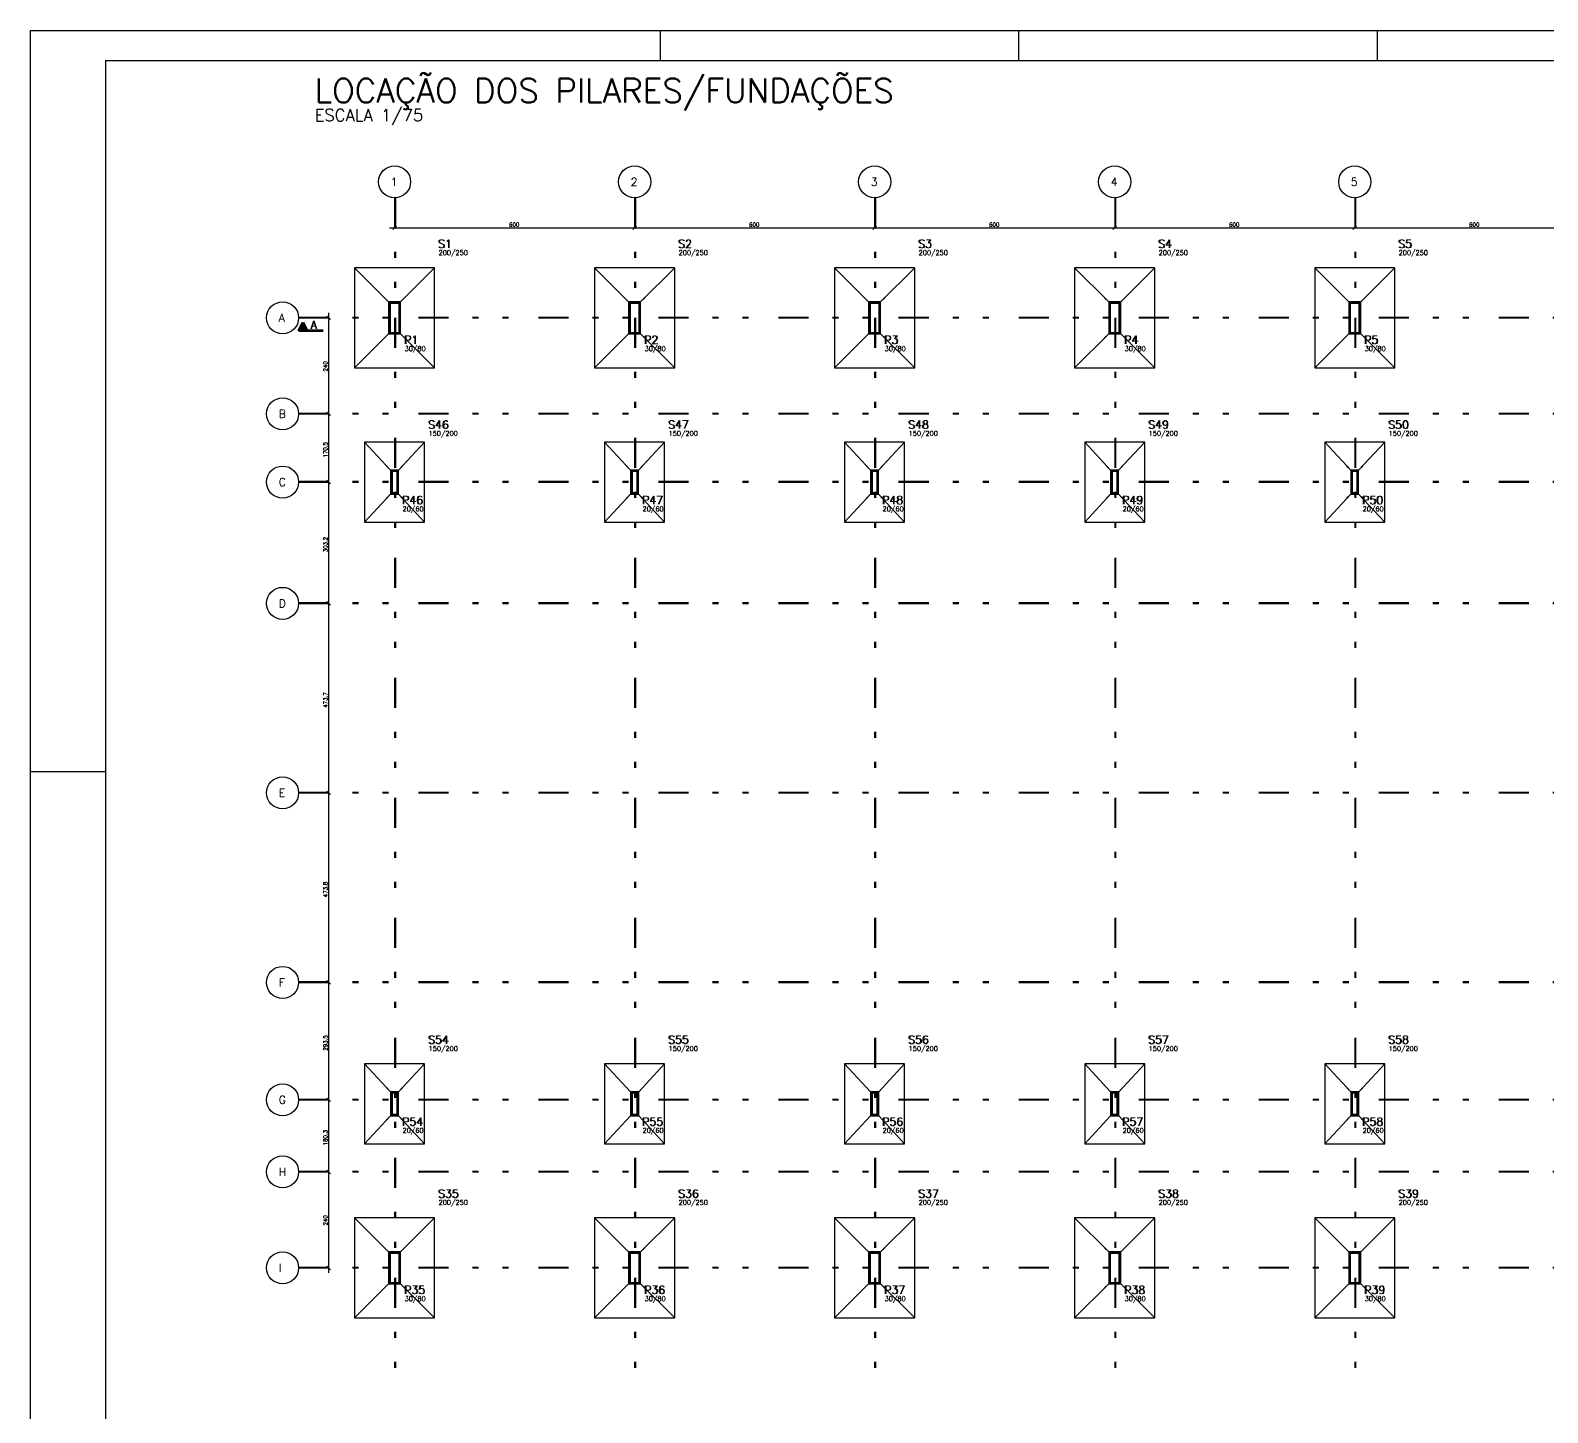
# Model space of a CAD drawing. Extents: x 797 to 1056, y -75 to 15.
# Drawn here: x 796.56 to 821.85, y -7.55 to 15.49 of the extents above; entities that cross this region are included whole.
import ezdxf

# ---------------------------------------------------------------- set-up
doc = ezdxf.new("R2010")
doc.units = 0
doc.header["$MEASUREMENT"] = 0
doc.linetypes.add('ESTILO_TQS_0003', pattern=[1.5, 0.5, -0.4, 0.1, -0.5])
doc.linetypes.add('ESTILO_TQS_0004', pattern=[2, 0.5, -0.4, 0.1, -0.4, 0.1, -0.5])
for name, color, linetype in [('06', 6, 'CONTINUOUS'), ('1', 2, 'CONTINUOUS'), ('11', 11, 'CONTINUOUS'), ('2', 4, 'CONTINUOUS'), ('3', 8, 'CONTINUOUS'), ('CERCADURA', 7, 'CONTINUOUS'), ('EIXOS', 8, 'ESTILO_TQS_0003')]:
    doc.layers.add(name, color=color, linetype=linetype)
doc.styles.get("Standard").update_dxf_attribs({"font": 'ROMANS.SHX'})

msp = doc.modelspace()

# ---------------------------------------------------------------- linework, layer by layer
at = {"layer": '06'}
for q in [(855.51, 14.987), (797.81, -26.063)]:
    msp.add_line((797.81, 14.987), q, dxfattribs=at)
at = {"layer": '1', "linetype": 'Continuous'}
for p, q in [((801.023, 10.485), (801.092, 10.624)), ((801.024, 10.486), (801.092, 10.622)), ((801.114, 10.624), (801.183, 10.486)), ((801.114, 10.622), (801.182, 10.486)), ((801.034, 10.48), (801.103, 10.618)), ((801.439, 10.48), (801.034, 10.48)), ((801.439, 10.467), (801.034, 10.467)), ((801.035, 10.48), (801.103, 10.617)), ((801.035, 10.493), (801.439, 10.493)), ((801.035, 10.48), (801.439, 10.48)), ((801.039, 10.503), (801.167, 10.503)), ((801.039, 10.49), (801.167, 10.49)), ((801.044, 10.514), (801.161, 10.514)), ((801.044, 10.501), (801.161, 10.501)), ((801.05, 10.524), (801.156, 10.524)), ((801.05, 10.512), (801.156, 10.512)), ((801.055, 10.535), (801.151, 10.535)), ((801.055, 10.522), (801.151, 10.522)), ((801.06, 10.546), (801.145, 10.546)), ((801.06, 10.533), (801.145, 10.533)), ((801.066, 10.556), (801.14, 10.556)), ((801.066, 10.544), (801.14, 10.544)), ((801.071, 10.567), (801.135, 10.567)), ((801.071, 10.554), (801.135, 10.554)), ((801.076, 10.577), (801.129, 10.577)), ((801.076, 10.565), (801.129, 10.565)), ((801.082, 10.588), (801.124, 10.588)), ((801.082, 10.576), (801.124, 10.576)), ((801.087, 10.599), (801.119, 10.599)), ((801.087, 10.586), (801.119, 10.586)), ((801.092, 10.609), (801.114, 10.609)), ((801.092, 10.597), (801.114, 10.597)), ((801.098, 10.62), (801.109, 10.62)), ((801.098, 10.607), (801.109, 10.607)), ((801.103, 10.618), (801.172, 10.48)), ((801.103, 10.617), (801.171, 10.48))]:
    msp.add_line(p, q, dxfattribs=at)
for points in [[(803.298, 11.528), (801.964, 11.528)], [(801.964, 11.528), (801.964, 9.862)], [(802.531, 10.962), (801.964, 11.528)], [(802.731, 10.962), (803.298, 11.528)], [(803.298, 9.862), (803.298, 11.528)], [(807.298, 11.528), (805.964, 11.528)], [(805.964, 11.528), (805.964, 9.862)], [(806.531, 10.962), (805.964, 11.528)], [(806.731, 10.962), (807.298, 11.528)], [(807.298, 9.862), (807.298, 11.528)], [(811.298, 11.528), (809.964, 11.528)], [(809.964, 11.528), (809.964, 9.862)], [(810.531, 10.962), (809.964, 11.528)], [(810.731, 10.962), (811.298, 11.528)], [(811.298, 9.862), (811.298, 11.528)], [(815.298, 11.528), (813.964, 11.528)], [(813.964, 11.528), (813.964, 9.862)], [(814.531, 10.962), (813.964, 11.528)], [(814.731, 10.962), (815.298, 11.528)], [(815.298, 9.862), (815.298, 11.528)], [(819.298, 11.528), (817.964, 11.528)], [(817.964, 11.528), (817.964, 9.862)], [(818.531, 10.962), (817.964, 11.528)], [(818.731, 10.962), (819.298, 11.528)], [(819.298, 9.862), (819.298, 11.528)], [(802.531, 10.428), (802.731, 10.428), (802.731, 10.962), (802.531, 10.962), (802.531, 10.428)], [(802.531, 10.428), (802.731, 10.428), (802.731, 10.962), (802.531, 10.962), (802.531, 10.428)], [(802.543, 10.441), (802.718, 10.441), (802.718, 10.949), (802.543, 10.949), (802.543, 10.441)], [(802.556, 10.453), (802.706, 10.453), (802.706, 10.937), (802.556, 10.937), (802.556, 10.453)], [(806.531, 10.428), (806.731, 10.428), (806.731, 10.962), (806.531, 10.962), (806.531, 10.428)], [(806.531, 10.428), (806.731, 10.428), (806.731, 10.962), (806.531, 10.962), (806.531, 10.428)], [(806.543, 10.441), (806.718, 10.441), (806.718, 10.949), (806.543, 10.949), (806.543, 10.441)], [(806.556, 10.453), (806.706, 10.453), (806.706, 10.937), (806.556, 10.937), (806.556, 10.453)], [(810.531, 10.428), (810.731, 10.428), (810.731, 10.962), (810.531, 10.962), (810.531, 10.428)], [(810.531, 10.428), (810.731, 10.428), (810.731, 10.962), (810.531, 10.962), (810.531, 10.428)], [(810.543, 10.441), (810.718, 10.441), (810.718, 10.949), (810.543, 10.949), (810.543, 10.441)], [(810.556, 10.453), (810.706, 10.453), (810.706, 10.937), (810.556, 10.937), (810.556, 10.453)], [(814.531, 10.428), (814.731, 10.428), (814.731, 10.962), (814.531, 10.962), (814.531, 10.428)], [(814.531, 10.428), (814.731, 10.428), (814.731, 10.962), (814.531, 10.962), (814.531, 10.428)], [(814.543, 10.441), (814.718, 10.441), (814.718, 10.949), (814.543, 10.949), (814.543, 10.441)], [(814.556, 10.453), (814.706, 10.453), (814.706, 10.937), (814.556, 10.937), (814.556, 10.453)], [(818.531, 10.428), (818.731, 10.428), (818.731, 10.962), (818.531, 10.962), (818.531, 10.428)], [(818.531, 10.428), (818.731, 10.428), (818.731, 10.962), (818.531, 10.962), (818.531, 10.428)], [(818.543, 10.441), (818.718, 10.441), (818.718, 10.949), (818.543, 10.949), (818.543, 10.441)], [(818.556, 10.453), (818.706, 10.453), (818.706, 10.937), (818.556, 10.937), (818.556, 10.453)], [(802.531, 10.428), (801.964, 9.862)], [(802.731, 10.428), (803.298, 9.862)], [(806.531, 10.428), (805.964, 9.862)], [(806.731, 10.428), (807.298, 9.862)], [(810.531, 10.428), (809.964, 9.862)], [(810.731, 10.428), (811.298, 9.862)], [(814.531, 10.428), (813.964, 9.862)], [(814.731, 10.428), (815.298, 9.862)], [(818.531, 10.428), (817.964, 9.862)], [(818.731, 10.428), (819.298, 9.862)], [(801.964, 9.862), (803.298, 9.862)], [(805.964, 9.862), (807.298, 9.862)], [(809.964, 9.862), (811.298, 9.862)], [(813.964, 9.862), (815.298, 9.862)], [(817.964, 9.862), (819.298, 9.862)], [(803.131, 8.625), (802.131, 8.625)], [(802.131, 8.625), (802.131, 7.292)], [(802.564, 8.158), (802.131, 8.625)], [(802.697, 8.158), (803.131, 8.625)], [(803.131, 7.292), (803.131, 8.625)], [(807.131, 8.625), (806.131, 8.625)], [(806.131, 8.625), (806.131, 7.292)], [(806.564, 8.158), (806.131, 8.625)], [(806.697, 8.158), (807.131, 8.625)], [(807.131, 7.292), (807.131, 8.625)], [(811.131, 8.625), (810.131, 8.625)], [(810.131, 8.625), (810.131, 7.292)], [(810.564, 8.158), (810.131, 8.625)], [(810.697, 8.158), (811.131, 8.625)], [(811.131, 7.292), (811.131, 8.625)], [(815.131, 8.625), (814.131, 8.625)], [(814.131, 8.625), (814.131, 7.292)], [(814.564, 8.158), (814.131, 8.625)], [(814.697, 8.158), (815.131, 8.625)], [(815.131, 7.292), (815.131, 8.625)], [(819.131, 8.625), (818.131, 8.625)], [(818.131, 8.625), (818.131, 7.292)], [(818.564, 8.158), (818.131, 8.625)], [(818.697, 8.158), (819.131, 8.625)], [(819.131, 7.292), (819.131, 8.625)], [(802.564, 7.758), (802.697, 7.758), (802.697, 8.158), (802.564, 8.158), (802.564, 7.758)], [(802.564, 7.758), (802.697, 7.758), (802.697, 8.158), (802.564, 8.158), (802.564, 7.758)], [(802.576, 7.771), (802.685, 7.771), (802.685, 8.146), (802.576, 8.146), (802.576, 7.771)], [(802.589, 7.783), (802.672, 7.783), (802.672, 8.133), (802.589, 8.133), (802.589, 7.783)], [(806.564, 7.758), (806.697, 7.758), (806.697, 8.158), (806.564, 8.158), (806.564, 7.758)], [(806.564, 7.758), (806.697, 7.758), (806.697, 8.158), (806.564, 8.158), (806.564, 7.758)], [(806.576, 7.771), (806.685, 7.771), (806.685, 8.146), (806.576, 8.146), (806.576, 7.771)], [(806.589, 7.783), (806.672, 7.783), (806.672, 8.133), (806.589, 8.133), (806.589, 7.783)], [(810.564, 7.758), (810.697, 7.758), (810.697, 8.158), (810.564, 8.158), (810.564, 7.758)], [(810.564, 7.758), (810.697, 7.758), (810.697, 8.158), (810.564, 8.158), (810.564, 7.758)], [(810.576, 7.771), (810.685, 7.771), (810.685, 8.146), (810.576, 8.146), (810.576, 7.771)], [(810.589, 7.783), (810.672, 7.783), (810.672, 8.133), (810.589, 8.133), (810.589, 7.783)], [(814.564, 7.758), (814.697, 7.758), (814.697, 8.158), (814.564, 8.158), (814.564, 7.758)], [(814.564, 7.758), (814.697, 7.758), (814.697, 8.158), (814.564, 8.158), (814.564, 7.758)], [(814.576, 7.771), (814.685, 7.771), (814.685, 8.146), (814.576, 8.146), (814.576, 7.771)], [(814.589, 7.783), (814.672, 7.783), (814.672, 8.133), (814.589, 8.133), (814.589, 7.783)], [(818.564, 7.758), (818.697, 7.758), (818.697, 8.158), (818.564, 8.158), (818.564, 7.758)], [(818.564, 7.758), (818.697, 7.758), (818.697, 8.158), (818.564, 8.158), (818.564, 7.758)], [(818.576, 7.771), (818.685, 7.771), (818.685, 8.146), (818.576, 8.146), (818.576, 7.771)], [(818.589, 7.783), (818.672, 7.783), (818.672, 8.133), (818.589, 8.133), (818.589, 7.783)], [(802.564, 7.758), (802.131, 7.292)], [(802.697, 7.758), (803.131, 7.292)], [(806.564, 7.758), (806.131, 7.292)], [(806.697, 7.758), (807.131, 7.292)], [(810.564, 7.758), (810.131, 7.292)], [(810.697, 7.758), (811.131, 7.292)], [(814.564, 7.758), (814.131, 7.292)], [(814.697, 7.758), (815.131, 7.292)], [(818.564, 7.758), (818.131, 7.292)], [(818.697, 7.758), (819.131, 7.292)], [(802.131, 7.292), (803.131, 7.292)], [(806.131, 7.292), (807.131, 7.292)], [(810.131, 7.292), (811.131, 7.292)], [(814.131, 7.292), (815.131, 7.292)], [(818.131, 7.292), (819.131, 7.292)], [(803.131, -1.735), (802.131, -1.735)], [(802.131, -1.735), (802.131, -3.068)], [(802.564, -2.202), (802.131, -1.735)], [(802.698, -2.202), (803.131, -1.735)], [(803.131, -3.068), (803.131, -1.735)], [(807.131, -1.735), (806.131, -1.735)], [(806.131, -1.735), (806.131, -3.068)], [(806.564, -2.202), (806.131, -1.735)], [(806.698, -2.202), (807.131, -1.735)], [(807.131, -3.068), (807.131, -1.735)], [(811.131, -1.735), (810.131, -1.735)], [(810.131, -1.735), (810.131, -3.068)], [(810.564, -2.202), (810.131, -1.735)], [(810.698, -2.202), (811.131, -1.735)], [(811.131, -3.068), (811.131, -1.735)], [(815.131, -1.735), (814.131, -1.735)], [(814.131, -1.735), (814.131, -3.068)], [(814.564, -2.202), (814.131, -1.735)], [(814.698, -2.202), (815.131, -1.735)], [(815.131, -3.068), (815.131, -1.735)], [(819.131, -1.735), (818.131, -1.735)], [(818.131, -1.735), (818.131, -3.068)], [(818.564, -2.202), (818.131, -1.735)], [(818.698, -2.202), (819.131, -1.735)], [(819.131, -3.068), (819.131, -1.735)], [(802.564, -2.602), (802.698, -2.602), (802.698, -2.202), (802.564, -2.202), (802.564, -2.602)], [(802.564, -2.602), (802.698, -2.602), (802.698, -2.202), (802.564, -2.202), (802.564, -2.602)], [(802.577, -2.589), (802.685, -2.589), (802.685, -2.214), (802.577, -2.214), (802.577, -2.589)], [(802.589, -2.577), (802.673, -2.577), (802.673, -2.227), (802.589, -2.227), (802.589, -2.577)], [(806.564, -2.602), (806.698, -2.602), (806.698, -2.202), (806.564, -2.202), (806.564, -2.602)], [(806.564, -2.602), (806.698, -2.602), (806.698, -2.202), (806.564, -2.202), (806.564, -2.602)], [(806.577, -2.589), (806.685, -2.589), (806.685, -2.214), (806.577, -2.214), (806.577, -2.589)], [(806.589, -2.577), (806.673, -2.577), (806.673, -2.227), (806.589, -2.227), (806.589, -2.577)], [(810.564, -2.602), (810.698, -2.602), (810.698, -2.202), (810.564, -2.202), (810.564, -2.602)], [(810.564, -2.602), (810.698, -2.602), (810.698, -2.202), (810.564, -2.202), (810.564, -2.602)], [(810.577, -2.589), (810.685, -2.589), (810.685, -2.214), (810.577, -2.214), (810.577, -2.589)], [(810.589, -2.577), (810.673, -2.577), (810.673, -2.227), (810.589, -2.227), (810.589, -2.577)], [(814.564, -2.602), (814.698, -2.602), (814.698, -2.202), (814.564, -2.202), (814.564, -2.602)], [(814.564, -2.602), (814.698, -2.602), (814.698, -2.202), (814.564, -2.202), (814.564, -2.602)], [(814.577, -2.589), (814.685, -2.589), (814.685, -2.214), (814.577, -2.214), (814.577, -2.589)], [(814.589, -2.577), (814.673, -2.577), (814.673, -2.227), (814.589, -2.227), (814.589, -2.577)], [(818.564, -2.602), (818.698, -2.602), (818.698, -2.202), (818.564, -2.202), (818.564, -2.602)], [(818.564, -2.602), (818.698, -2.602), (818.698, -2.202), (818.564, -2.202), (818.564, -2.602)], [(818.577, -2.589), (818.685, -2.589), (818.685, -2.214), (818.577, -2.214), (818.577, -2.589)], [(818.589, -2.577), (818.673, -2.577), (818.673, -2.227), (818.589, -2.227), (818.589, -2.577)], [(802.564, -2.602), (802.131, -3.068)], [(802.698, -2.602), (803.131, -3.068)], [(806.564, -2.602), (806.131, -3.068)], [(806.698, -2.602), (807.131, -3.068)], [(810.564, -2.602), (810.131, -3.068)], [(810.698, -2.602), (811.131, -3.068)], [(814.564, -2.602), (814.131, -3.068)], [(814.698, -2.602), (815.131, -3.068)], [(818.564, -2.602), (818.131, -3.068)], [(818.698, -2.602), (819.131, -3.068)], [(802.131, -3.068), (803.131, -3.068)], [(806.131, -3.068), (807.131, -3.068)], [(810.131, -3.068), (811.131, -3.068)], [(814.131, -3.068), (815.131, -3.068)], [(818.131, -3.068), (819.131, -3.068)], [(803.298, -4.305), (801.964, -4.305)], [(801.964, -4.305), (801.964, -5.972)], [(802.531, -4.872), (801.964, -4.305)], [(802.731, -4.872), (803.298, -4.305)], [(803.298, -5.972), (803.298, -4.305)], [(807.298, -4.305), (805.964, -4.305)], [(805.964, -4.305), (805.964, -5.972)], [(806.531, -4.872), (805.964, -4.305)], [(806.731, -4.872), (807.298, -4.305)], [(807.298, -5.972), (807.298, -4.305)], [(811.298, -4.305), (809.964, -4.305)], [(809.964, -4.305), (809.964, -5.972)], [(810.531, -4.872), (809.964, -4.305)], [(810.731, -4.872), (811.298, -4.305)], [(811.298, -5.972), (811.298, -4.305)], [(815.298, -4.305), (813.964, -4.305)], [(813.964, -4.305), (813.964, -5.972)], [(814.531, -4.872), (813.964, -4.305)], [(814.731, -4.872), (815.298, -4.305)], [(815.298, -5.972), (815.298, -4.305)], [(819.298, -4.305), (817.964, -4.305)], [(817.964, -4.305), (817.964, -5.972)], [(818.531, -4.872), (817.964, -4.305)], [(818.731, -4.872), (819.298, -4.305)], [(819.298, -5.972), (819.298, -4.305)], [(802.531, -5.405), (802.731, -5.405), (802.731, -4.872), (802.531, -4.872), (802.531, -5.405)], [(802.531, -5.405), (802.731, -5.405), (802.731, -4.872), (802.531, -4.872), (802.531, -5.405)], [(802.543, -5.392), (802.718, -5.392), (802.718, -4.884), (802.543, -4.884), (802.543, -5.392)], [(802.556, -5.38), (802.706, -5.38), (802.706, -4.897), (802.556, -4.897), (802.556, -5.38)], [(806.531, -5.405), (806.731, -5.405), (806.731, -4.872), (806.531, -4.872), (806.531, -5.405)], [(806.531, -5.405), (806.731, -5.405), (806.731, -4.872), (806.531, -4.872), (806.531, -5.405)], [(806.543, -5.392), (806.718, -5.392), (806.718, -4.884), (806.543, -4.884), (806.543, -5.392)], [(806.556, -5.38), (806.706, -5.38), (806.706, -4.897), (806.556, -4.897), (806.556, -5.38)], [(810.531, -5.405), (810.731, -5.405), (810.731, -4.872), (810.531, -4.872), (810.531, -5.405)], [(810.531, -5.405), (810.731, -5.405), (810.731, -4.872), (810.531, -4.872), (810.531, -5.405)], [(810.543, -5.392), (810.718, -5.392), (810.718, -4.884), (810.543, -4.884), (810.543, -5.392)], [(810.556, -5.38), (810.706, -5.38), (810.706, -4.897), (810.556, -4.897), (810.556, -5.38)], [(814.531, -5.405), (814.731, -5.405), (814.731, -4.872), (814.531, -4.872), (814.531, -5.405)], [(814.531, -5.405), (814.731, -5.405), (814.731, -4.872), (814.531, -4.872), (814.531, -5.405)], [(814.543, -5.392), (814.718, -5.392), (814.718, -4.884), (814.543, -4.884), (814.543, -5.392)], [(814.556, -5.38), (814.706, -5.38), (814.706, -4.897), (814.556, -4.897), (814.556, -5.38)], [(818.531, -5.405), (818.731, -5.405), (818.731, -4.872), (818.531, -4.872), (818.531, -5.405)], [(818.531, -5.405), (818.731, -5.405), (818.731, -4.872), (818.531, -4.872), (818.531, -5.405)], [(818.543, -5.392), (818.718, -5.392), (818.718, -4.884), (818.543, -4.884), (818.543, -5.392)], [(818.556, -5.38), (818.706, -5.38), (818.706, -4.897), (818.556, -4.897), (818.556, -5.38)], [(802.531, -5.405), (801.964, -5.972)], [(802.731, -5.405), (803.298, -5.972)], [(806.531, -5.405), (805.964, -5.972)], [(806.731, -5.405), (807.298, -5.972)], [(810.531, -5.405), (809.964, -5.972)], [(810.731, -5.405), (811.298, -5.972)], [(814.531, -5.405), (813.964, -5.972)], [(814.731, -5.405), (815.298, -5.972)], [(818.531, -5.405), (817.964, -5.972)], [(818.731, -5.405), (819.298, -5.972)], [(801.964, -5.972), (803.298, -5.972)], [(805.964, -5.972), (807.298, -5.972)], [(809.964, -5.972), (811.298, -5.972)], [(813.964, -5.972), (815.298, -5.972)], [(817.964, -5.972), (819.298, -5.972)]]:
    msp.add_lwpolyline(points, dxfattribs=at)
at = {"layer": '11', "linetype": 'Continuous'}
for p, q in [((802.631, 10.695), (802.631, 10.695)), ((806.631, 10.695), (806.631, 10.695)), ((810.631, 10.695), (810.631, 10.695)), ((814.631, 10.695), (814.631, 10.695)), ((818.631, 10.695), (818.631, 10.695)), ((802.631, 7.958), (802.631, 7.958)), ((806.631, 7.958), (806.631, 7.958)), ((810.631, 7.958), (810.631, 7.958)), ((814.631, 7.958), (814.631, 7.958)), ((818.631, 7.958), (818.631, 7.958)), ((802.631, -2.402), (802.631, -2.402)), ((806.631, -2.402), (806.631, -2.402)), ((810.631, -2.402), (810.631, -2.402)), ((814.631, -2.402), (814.631, -2.402)), ((818.631, -2.402), (818.631, -2.402)), ((802.631, -5.138), (802.631, -5.138)), ((806.631, -5.138), (806.631, -5.138)), ((810.631, -5.138), (810.631, -5.138)), ((814.631, -5.138), (814.631, -5.138)), ((818.631, -5.138), (818.631, -5.138))]:
    msp.add_line(p, q, dxfattribs=at)
at = {"layer": '2', "linetype": 'Continuous'}
for p, q in [((802.548, 12.195), (806.714, 12.195)), ((802.601, 12.166), (802.66, 12.225)), ((802.631, 12.195), (802.631, 12.195)), ((806.548, 12.195), (810.714, 12.195)), ((806.601, 12.166), (806.66, 12.225)), ((806.601, 12.166), (806.66, 12.225)), ((806.631, 12.195), (806.631, 12.195)), ((806.631, 12.195), (806.631, 12.195)), ((810.548, 12.195), (814.714, 12.195)), ((810.601, 12.166), (810.66, 12.225)), ((810.601, 12.166), (810.66, 12.225)), ((810.631, 12.195), (810.631, 12.195)), ((810.631, 12.195), (810.631, 12.195)), ((814.548, 12.195), (818.714, 12.195)), ((814.601, 12.166), (814.66, 12.225)), ((814.601, 12.166), (814.66, 12.225)), ((814.631, 12.195), (814.631, 12.195)), ((814.631, 12.195), (814.631, 12.195)), ((818.548, 12.195), (822.714, 12.195)), ((818.601, 12.166), (818.66, 12.225)), ((818.601, 12.166), (818.66, 12.225)), ((818.631, 12.195), (818.631, 12.195)), ((818.631, 12.195), (818.631, 12.195)), ((802.531, 10.962), (802.464, 11.028)), ((802.731, 10.962), (802.798, 11.028)), ((806.531, 10.962), (806.464, 11.028)), ((806.731, 10.962), (806.798, 11.028)), ((810.531, 10.962), (810.464, 11.028)), ((810.731, 10.962), (810.798, 11.028)), ((814.531, 10.962), (814.464, 11.028)), ((814.731, 10.962), (814.798, 11.028)), ((818.531, 10.962), (818.464, 11.028)), ((818.731, 10.962), (818.798, 11.028)), ((801.501, 10.725), (801.56, 10.666)), ((801.531, 10.778), (801.531, 9.012)), ((801.531, 10.695), (801.531, 10.695)), ((802.531, 10.428), (802.464, 10.362)), ((802.731, 10.428), (802.798, 10.362)), ((806.531, 10.428), (806.464, 10.362)), ((806.731, 10.428), (806.798, 10.362)), ((810.531, 10.428), (810.464, 10.362)), ((810.731, 10.428), (810.798, 10.362)), ((814.531, 10.428), (814.464, 10.362)), ((814.731, 10.428), (814.798, 10.362)), ((818.531, 10.428), (818.464, 10.362)), ((818.731, 10.428), (818.798, 10.362)), ((801.501, 9.125), (801.56, 9.066)), ((801.501, 9.125), (801.56, 9.066)), ((801.531, 9.178), (801.531, 7.875)), ((801.531, 9.095), (801.531, 9.095)), ((801.531, 9.095), (801.531, 9.095)), ((802.564, 8.158), (802.497, 8.225)), ((802.697, 8.158), (802.764, 8.225)), ((806.564, 8.158), (806.497, 8.225)), ((806.697, 8.158), (806.764, 8.225)), ((810.564, 8.158), (810.497, 8.225)), ((810.697, 8.158), (810.764, 8.225)), ((814.564, 8.158), (814.497, 8.225)), ((814.697, 8.158), (814.764, 8.225)), ((818.564, 8.158), (818.497, 8.225)), ((818.697, 8.158), (818.764, 8.225)), ((801.501, 7.988), (801.56, 7.929)), ((801.501, 7.988), (801.56, 7.929)), ((801.531, 8.042), (801.531, 5.853)), ((801.531, 7.958), (801.531, 7.958)), ((801.531, 7.958), (801.531, 7.958)), ((802.564, 7.758), (802.497, 7.692)), ((802.697, 7.758), (802.764, 7.692)), ((806.564, 7.758), (806.497, 7.692)), ((806.697, 7.758), (806.764, 7.692)), ((810.564, 7.758), (810.497, 7.692)), ((810.697, 7.758), (810.764, 7.692)), ((814.564, 7.758), (814.497, 7.692)), ((814.697, 7.758), (814.764, 7.692)), ((818.564, 7.758), (818.497, 7.692)), ((818.697, 7.758), (818.764, 7.692)), ((801.501, 5.966), (801.56, 5.907)), ((801.501, 5.966), (801.56, 5.907)), ((801.531, 6.02), (801.531, 2.695)), ((801.531, 5.937), (801.531, 5.937)), ((801.531, 5.937), (801.531, 5.937)), ((801.501, 2.808), (801.56, 2.749)), ((801.501, 2.808), (801.56, 2.749)), ((801.531, 2.862), (801.531, -0.463)), ((801.531, 2.778), (801.531, 2.778)), ((801.531, 2.778), (801.531, 2.778)), ((801.501, -0.35), (801.56, -0.409)), ((801.501, -0.35), (801.56, -0.409)), ((801.531, -0.297), (801.531, -2.42)), ((801.531, -0.38), (801.531, -0.38)), ((801.531, -0.38), (801.531, -0.38)), ((801.531, -2.253), (801.531, -3.622)), ((802.564, -2.202), (802.498, -2.135)), ((802.698, -2.202), (802.764, -2.135)), ((806.564, -2.202), (806.498, -2.135)), ((806.698, -2.202), (806.764, -2.135)), ((810.564, -2.202), (810.498, -2.135)), ((810.698, -2.202), (810.764, -2.135)), ((814.564, -2.202), (814.498, -2.135)), ((814.698, -2.202), (814.764, -2.135)), ((818.564, -2.202), (818.498, -2.135)), ((818.698, -2.202), (818.764, -2.135)), ((801.501, -2.307), (801.56, -2.366)), ((801.501, -2.307), (801.56, -2.366)), ((801.531, -2.337), (801.531, -2.337)), ((801.531, -2.337), (801.531, -2.337)), ((802.564, -2.602), (802.498, -2.668)), ((802.698, -2.602), (802.764, -2.668)), ((806.564, -2.602), (806.498, -2.668)), ((806.698, -2.602), (806.764, -2.668)), ((810.564, -2.602), (810.498, -2.668)), ((810.698, -2.602), (810.764, -2.668)), ((814.564, -2.602), (814.498, -2.668)), ((814.698, -2.602), (814.764, -2.668)), ((818.564, -2.602), (818.498, -2.668)), ((818.698, -2.602), (818.764, -2.668)), ((801.501, -3.509), (801.56, -3.568)), ((801.501, -3.509), (801.56, -3.568)), ((801.531, -3.455), (801.531, -5.222)), ((801.531, -3.538), (801.531, -3.538)), ((801.531, -3.538), (801.531, -3.538)), ((802.531, -4.872), (802.464, -4.805)), ((802.731, -4.872), (802.798, -4.805)), ((806.531, -4.872), (806.464, -4.805)), ((806.731, -4.872), (806.798, -4.805)), ((810.531, -4.872), (810.464, -4.805)), ((810.731, -4.872), (810.798, -4.805)), ((814.531, -4.872), (814.464, -4.805)), ((814.731, -4.872), (814.798, -4.805)), ((818.531, -4.872), (818.464, -4.805)), ((818.731, -4.872), (818.798, -4.805)), ((801.501, -5.109), (801.56, -5.168)), ((801.531, -5.138), (801.531, -5.138)), ((802.531, -5.405), (802.464, -5.472)), ((802.731, -5.405), (802.798, -5.472)), ((806.531, -5.405), (806.464, -5.472)), ((806.731, -5.405), (806.798, -5.472)), ((810.531, -5.405), (810.464, -5.472)), ((810.731, -5.405), (810.798, -5.472)), ((814.531, -5.405), (814.464, -5.472)), ((814.731, -5.405), (814.798, -5.472)), ((818.531, -5.405), (818.464, -5.472)), ((818.731, -5.405), (818.798, -5.472))]:
    msp.add_line(p, q, dxfattribs=at)
at = {"layer": '3', "linetype": 'Continuous'}
for centre in [(802.631, 12.962), (806.631, 12.962), (810.631, 12.962), (814.631, 12.962), (818.631, 12.962), (800.764, 10.695), (800.764, 9.095), (800.764, 7.958), (800.764, 5.937), (800.764, 2.778), (800.764, -0.38), (800.764, -2.337), (800.764, -3.538), (800.764, -5.138)]:
    msp.add_circle(centre, 0.267, dxfattribs=at)
at = {"layer": 'CERCADURA'}
for p, q in [((796.56, -26.563), (796.56, 15.487)), ((796.56, 15.487), (856.01, 15.487)), ((807.06, 14.987), (807.06, 15.487)), ((813.035, 14.987), (813.035, 15.487)), ((819.01, 14.987), (819.01, 15.487)), ((796.56, 3.137), (797.81, 3.137))]:
    msp.add_line(p, q, dxfattribs=at)
at = {"layer": 'EIXOS', "linetype": 'ESTILO_TQS_0004'}
for p, q in [((802.631, 12.695), (802.631, -7.138)), ((802.643, 12.695), (802.643, -7.138)), ((806.631, 12.695), (806.631, -7.138)), ((806.643, 12.695), (806.643, -7.138)), ((810.631, 12.695), (810.631, -7.138)), ((810.643, 12.695), (810.643, -7.138)), ((814.631, 12.695), (814.631, -7.138)), ((814.643, 12.695), (814.643, -7.138)), ((818.631, 12.695), (818.631, -7.138)), ((818.643, 12.695), (818.643, -7.138)), ((801.031, 10.708), (844.131, 10.708)), ((801.031, 10.695), (844.131, 10.695)), ((801.031, 9.108), (844.131, 9.108)), ((801.031, 9.095), (844.131, 9.095)), ((801.031, 7.971), (844.131, 7.971)), ((801.031, 7.958), (844.131, 7.958)), ((801.031, 5.949), (844.131, 5.949)), ((801.031, 5.937), (844.131, 5.937)), ((801.031, 2.791), (844.131, 2.791)), ((801.031, 2.778), (844.131, 2.778)), ((801.031, -0.367), (844.131, -0.367)), ((801.031, -0.38), (844.131, -0.38)), ((801.031, -2.324), (844.131, -2.324)), ((801.031, -2.337), (844.131, -2.337)), ((801.031, -3.526), (844.131, -3.526)), ((801.031, -3.538), (844.131, -3.538)), ((801.031, -5.126), (844.131, -5.126)), ((801.031, -5.138), (844.131, -5.138))]:
    msp.add_line(p, q, dxfattribs=at)

# ---------------------------------------------------------------- texts
at = {"layer": '1', "color": 5, "linetype": 'Continuous'}
msp.add_text('LOCAÇÃO DOS PILARES/FUNDAÇÕES', height=0.4, dxfattribs=at).set_placement((801.298, 14.282))
at = {"layer": '1', "linetype": 'Continuous'}
for s, height, p in [('ESCALA 1/75', 0.2, (801.298, 13.975)), ('S1', 0.1333, (803.352, 11.862)), ('S1', 0.1333, (803.364, 11.862)), ('S2', 0.1333, (807.352, 11.862)), ('S2', 0.1333, (807.364, 11.862)), ('S3', 0.1333, (811.352, 11.862)), ('S3', 0.1333, (811.364, 11.862)), ('S4', 0.1333, (815.352, 11.862)), ('S4', 0.1333, (815.364, 11.862)), ('S5', 0.1333, (819.352, 11.862)), ('S5', 0.1333, (819.364, 11.862)), ('200/250', 0.08, (803.364, 11.742)), ('200/250', 0.08, (807.364, 11.742)), ('200/250', 0.08, (811.364, 11.742)), ('200/250', 0.08, (815.364, 11.742)), ('200/250', 0.08, (819.364, 11.742)), ('A', 0.133, (801.227, 10.513)), ('A', 0.133, (801.239, 10.513)), ('P1', 0.1333, (802.785, 10.262)), ('P1', 0.1333, (802.798, 10.262)), ('P2', 0.1333, (806.785, 10.262)), ('P2', 0.1333, (806.798, 10.262)), ('P3', 0.1333, (810.785, 10.262)), ('P3', 0.1333, (810.798, 10.262)), ('P4', 0.1333, (814.785, 10.262)), ('P4', 0.1333, (814.798, 10.262)), ('P5', 0.1333, (818.785, 10.262)), ('P5', 0.1333, (818.798, 10.262)), ('30/80', 0.08, (802.798, 10.142)), ('30/80', 0.08, (806.798, 10.142)), ('30/80', 0.08, (810.798, 10.142)), ('30/80', 0.08, (814.798, 10.142)), ('30/80', 0.08, (818.798, 10.142)), ('S46', 0.1333, (803.185, 8.849)), ('S46', 0.1333, (803.197, 8.849)), ('S47', 0.1333, (807.185, 8.849)), ('S47', 0.1333, (807.197, 8.849)), ('S48', 0.1333, (811.185, 8.849)), ('S48', 0.1333, (811.197, 8.849)), ('S49', 0.1333, (815.185, 8.849)), ('S49', 0.1333, (815.197, 8.849)), ('S50', 0.1333, (819.185, 8.849)), ('S50', 0.1333, (819.197, 8.849)), ('150/200', 0.08, (803.197, 8.729)), ('150/200', 0.08, (807.197, 8.729)), ('150/200', 0.08, (811.197, 8.729)), ('150/200', 0.08, (815.197, 8.729)), ('150/200', 0.08, (819.197, 8.729)), ('P46', 0.1333, (802.751, 7.592)), ('P46', 0.1333, (802.764, 7.592)), ('P47', 0.1333, (806.751, 7.592)), ('P47', 0.1333, (806.764, 7.592)), ('P48', 0.1333, (810.751, 7.592)), ('P48', 0.1333, (810.764, 7.592)), ('P49', 0.1333, (814.751, 7.592)), ('P49', 0.1333, (814.764, 7.592)), ('P50', 0.1333, (818.751, 7.592)), ('P50', 0.1333, (818.764, 7.592)), ('20/60', 0.08, (802.764, 7.472)), ('20/60', 0.08, (806.764, 7.472)), ('20/60', 0.08, (810.764, 7.472)), ('20/60', 0.08, (814.764, 7.472)), ('20/60', 0.08, (818.764, 7.472)), ('S54', 0.1333, (803.185, -1.402)), ('S54', 0.1333, (803.198, -1.402)), ('150/200', 0.08, (803.198, -1.522)), ('S55', 0.1333, (807.185, -1.402)), ('S55', 0.1333, (807.198, -1.402)), ('150/200', 0.08, (807.198, -1.522)), ('S56', 0.1333, (811.185, -1.402)), ('S56', 0.1333, (811.198, -1.402)), ('150/200', 0.08, (811.198, -1.522)), ('S57', 0.1333, (815.185, -1.402)), ('S57', 0.1333, (815.198, -1.402)), ('150/200', 0.08, (815.198, -1.522)), ('S58', 0.1333, (819.185, -1.402)), ('S58', 0.1333, (819.198, -1.402)), ('150/200', 0.08, (819.198, -1.522)), ('P54', 0.1333, (802.752, -2.768)), ('P54', 0.1333, (802.764, -2.768)), ('P55', 0.1333, (806.752, -2.768)), ('P55', 0.1333, (806.764, -2.768)), ('P56', 0.1333, (810.752, -2.768)), ('P56', 0.1333, (810.764, -2.768)), ('P57', 0.1333, (814.752, -2.768)), ('P57', 0.1333, (814.764, -2.768)), ('P58', 0.1333, (818.752, -2.768)), ('P58', 0.1333, (818.764, -2.768)), ('20/60', 0.08, (802.764, -2.888)), ('20/60', 0.08, (806.764, -2.888)), ('20/60', 0.08, (810.764, -2.888)), ('20/60', 0.08, (814.764, -2.888)), ('20/60', 0.08, (818.764, -2.888)), ('S35', 0.1333, (803.352, -3.968)), ('200/250', 0.08, (803.364, -4.088)), ('S35', 0.1333, (803.364, -3.968)), ('S36', 0.1333, (807.352, -3.968)), ('200/250', 0.08, (807.364, -4.088)), ('S36', 0.1333, (807.364, -3.968)), ('S37', 0.1333, (811.352, -3.968)), ('200/250', 0.08, (811.364, -4.088)), ('S37', 0.1333, (811.364, -3.968)), ('S38', 0.1333, (815.352, -3.968)), ('200/250', 0.08, (815.364, -4.088)), ('S38', 0.1333, (815.364, -3.968)), ('S39', 0.1333, (819.352, -3.968)), ('200/250', 0.08, (819.364, -4.088)), ('S39', 0.1333, (819.364, -3.968)), ('P35', 0.1333, (802.785, -5.572)), ('P35', 0.1333, (802.798, -5.572)), ('P36', 0.1333, (806.785, -5.572)), ('P36', 0.1333, (806.798, -5.572)), ('P37', 0.1333, (810.785, -5.572)), ('P37', 0.1333, (810.798, -5.572)), ('P38', 0.1333, (814.785, -5.572)), ('P38', 0.1333, (814.798, -5.572)), ('P39', 0.1333, (818.785, -5.572)), ('P39', 0.1333, (818.798, -5.572)), ('30/80', 0.08, (802.798, -5.692)), ('30/80', 0.08, (806.798, -5.692)), ('30/80', 0.08, (810.798, -5.692)), ('30/80', 0.08, (814.798, -5.692)), ('30/80', 0.08, (818.798, -5.692))]:
    msp.add_text(s, height=height, dxfattribs=at).set_placement(p)
at = {"layer": '2', "linetype": 'Continuous'}
for p in [(804.538, 12.215), (808.538, 12.215), (812.538, 12.215), (816.538, 12.215), (820.538, 12.215)]:
    msp.add_text('600', height=0.0667, dxfattribs=at).set_placement(p)
for s, p in [('240', (801.511, 9.802)), ('170.5', (801.511, 8.367)), ('303.2', (801.511, 6.788)), ('473.7', (801.511, 4.198)), ('473.8', (801.511, 1.039)), ('293.5', (801.511, -1.518)), ('180.3', (801.511, -3.097)), ('240', (801.511, -4.432))]:
    msp.add_text(s, height=0.0667, rotation=90, dxfattribs=at).set_placement(p)
at = {"layer": '3', "color": 3, "linetype": 'Continuous'}
for s, p in [('1', (802.564, 12.895)), ('2', (806.564, 12.895)), ('3', (810.564, 12.895)), ('4', (814.564, 12.895)), ('5', (818.564, 12.895)), ('A', (800.698, 10.628)), ('B', (800.698, 9.028)), ('C', (800.698, 7.892)), ('D', (800.698, 5.87)), ('E', (800.698, 2.712)), ('F', (800.698, -0.447)), ('G', (800.698, -2.403)), ('H', (800.698, -3.605)), ('I', (800.698, -5.205))]:
    msp.add_text(s, height=0.133, dxfattribs=at).set_placement(p)

doc.saveas('drawing.dxf')
